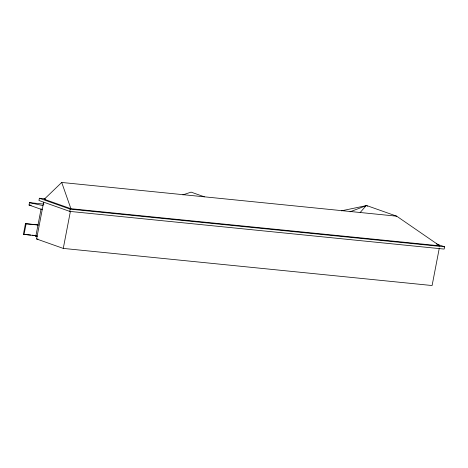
<?xml version="1.0" encoding="UTF-8"?>
<svg xmlns="http://www.w3.org/2000/svg" width="468" height="468" viewBox="0 0 468 468"><rect width="100%" height="100%" fill="white"/><g stroke="black" fill="none" stroke-linecap="round" stroke-linejoin="round"><path stroke-width="0.7" d="M41.137 208.675L35.942 235.673L37.264 236.088M36.364 235.773L23.4 234.31L25.459 223.61L37.785 224.856M42.219 209.699L29.039 205.037L29.496 202.656L43.998 204.112M24.038 234.532L26.097 223.839L25.459 223.61M45.18 198.83L39.376 198.251L38.943 200.497L69.75 211.396L444.167 249.081L444.6 246.835L436.375 243.922M439.312 248.069L432.099 285.538L63.268 248.414L36.586 238.972L43.664 202.188M69.75 211.396L70.182 209.149L39.376 198.251M63.268 248.414L70.346 211.653M360.132 212.56L366.315 205.429L396.706 216.181L439.745 245.823L70.92 208.699L44.232 199.257L61.717 182.461L396.706 216.181M350.005 211.817L366.274 205.639L341.33 210.846M364.9 206.107L366.274 205.639M182.848 194.893L191.09 192.126L204.358 196.817M35.948 235.626L36.276 235.597M36.153 236.042L35.316 236.118L37.083 236.673M44.232 199.257L45.683 199.403M29.039 205.037L31.21 205.253M70.182 209.149L444.6 246.835M26.097 223.839L38.423 225.079M23.4 234.31L30.654 235.041M32.105 235.188L35.001 235.474M36.586 238.972L38.025 239.119M29.496 202.656L43.009 205.604M438.399 245.343L439.745 245.823M366.315 205.429L367.52 206.23M61.717 182.461L70.92 208.699"/></g></svg>
